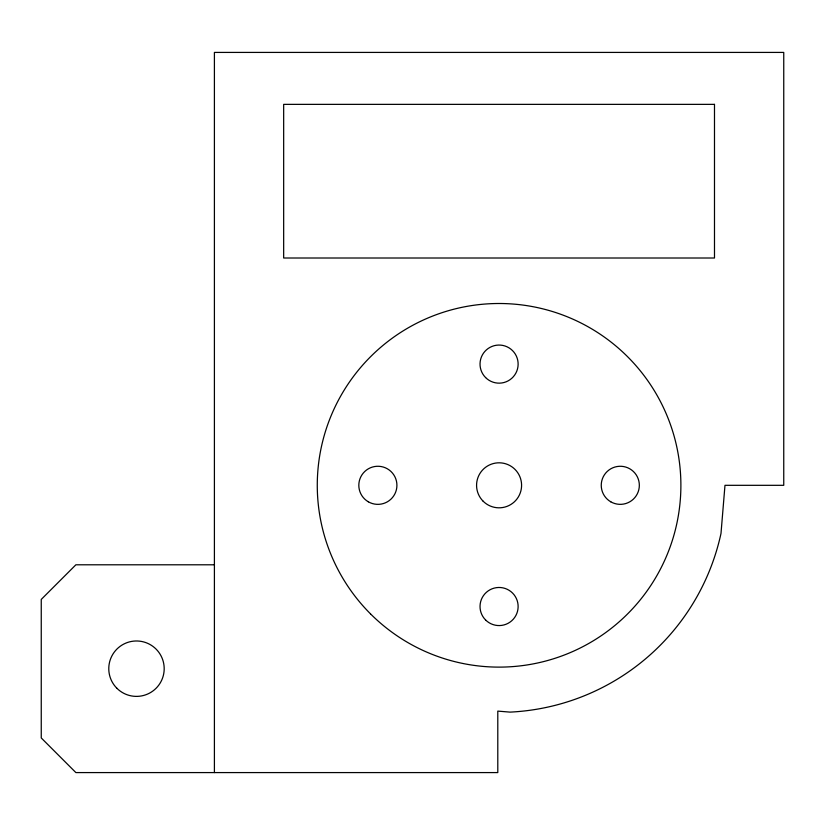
<?xml version="1.0" encoding="UTF-8"?>
<svg xmlns="http://www.w3.org/2000/svg" width="825" height="825" viewBox="0 0 825 825"><rect width="100%" height="100%" fill="white"/><g stroke="black" fill="none" stroke-linecap="round" stroke-linejoin="round"><path stroke-width="1.24" d="M214.407 564.795L75.879 564.795L41.25 599.424L41.25 737.952L75.879 772.582L497.795 772.582L497.795 711.109L510.036 712.119A227.071 227.071 0 0 0 720.998 533.435L724.979 485.317L783.75 485.317L783.75 52.418L214.407 52.418L214.407 772.582M714.491 104.362L283.666 104.362L283.666 258.008L714.491 258.008L714.491 104.362M370.518 613.872A181.82 181.82 0 0 0 674.695 532.373A181.82 181.82 0 0 0 452.017 309.695A181.82 181.82 0 0 0 370.518 613.872M116.892 688.277A27.71 27.71 0 0 0 163.247 675.861A27.71 27.71 0 0 0 129.319 641.922A27.71 27.71 0 0 0 116.892 688.277M610.768 501.806A19.047 19.047 0 0 0 639.334 485.317A19.047 19.047 0 0 0 610.768 468.817A19.047 19.047 0 0 0 610.768 501.806M485.605 619.988A19.047 19.047 0 0 0 517.481 611.449A19.047 19.047 0 0 0 494.144 588.122A19.047 19.047 0 0 0 485.605 619.988M368.342 501.806A19.047 19.047 0 0 0 396.918 485.317A19.047 19.047 0 0 0 368.342 468.817A19.047 19.047 0 0 0 368.342 501.806M485.605 377.572A19.047 19.047 0 0 0 517.481 369.033A19.047 19.047 0 0 0 494.144 345.706A19.047 19.047 0 0 0 485.605 377.572M483.161 501.229A22.512 22.512 0 0 0 520.822 491.143A22.512 22.512 0 0 0 493.257 463.567A22.512 22.512 0 0 0 483.161 501.229"/></g></svg>
